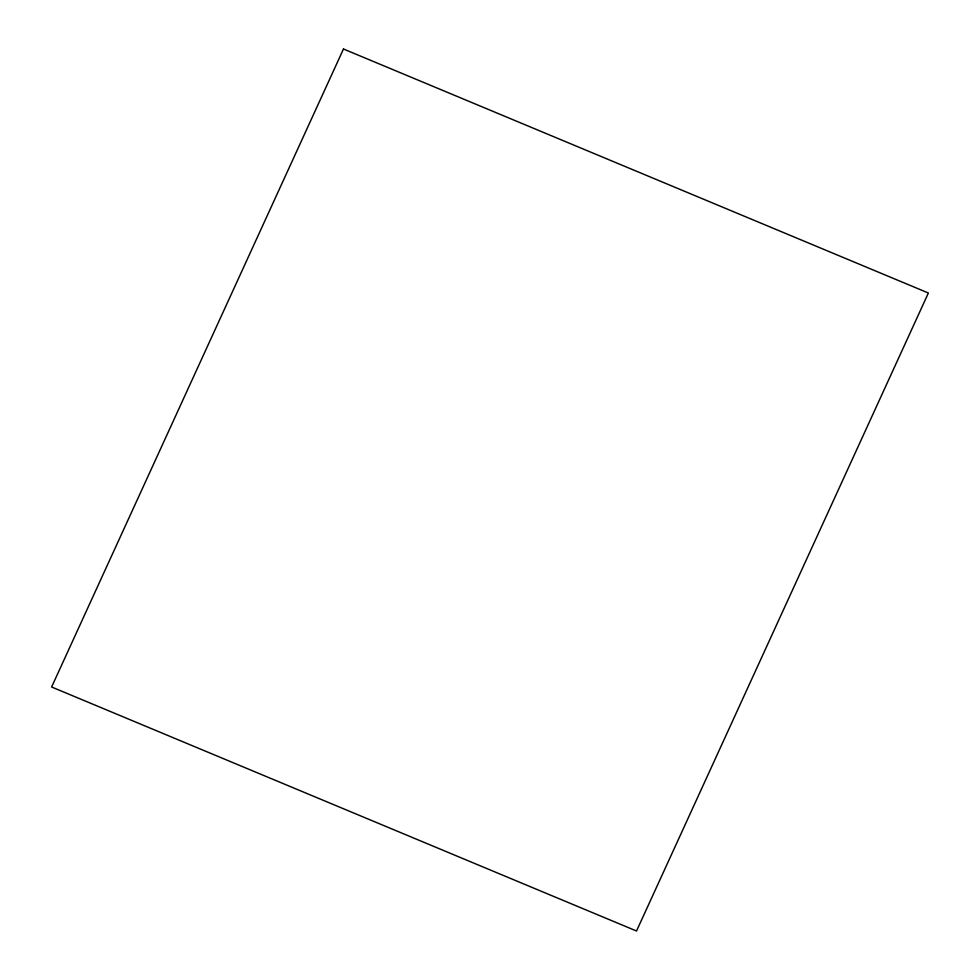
<?xml version="1.0" encoding="UTF-8"?>
<svg xmlns="http://www.w3.org/2000/svg" width="980" height="980" viewBox="0 0 980 980"><rect width="100%" height="100%" fill="white"/><g stroke="black" fill="none" stroke-linecap="round" stroke-linejoin="round"><path stroke-width="1.47" d="M343.478 49L51.622 686.992L636.522 931L928.379 293.008L343.478 49"/></g></svg>
